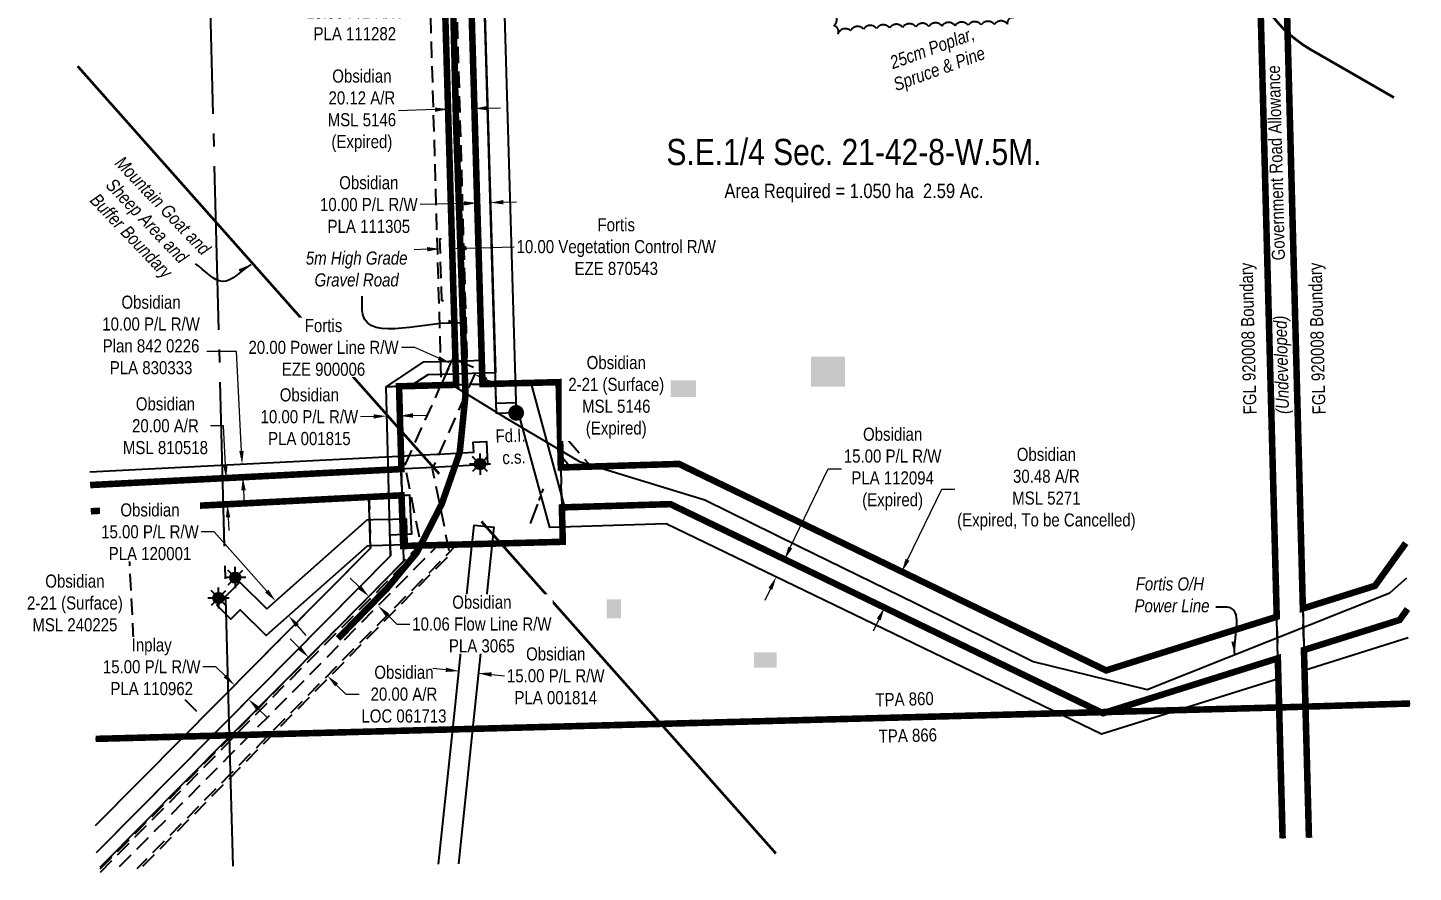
# Model space of a CAD drawing. Extents: x 627066 to 631544, y 5832157 to 5834758.
# Drawn here: x 628930 to 629988, y 5832157 to 5832801 of the extents above; entities that cross this region are included whole.
import ezdxf
from ezdxf.enums import TextEntityAlignment as Align

# ---------------------------------------------------------------- set-up
doc = ezdxf.new("R2010")
doc.units = 0
doc.header["$LTSCALE"] = 5
doc.header["$PDSIZE"] = 0.5
for name, pattern in [('0', [1, 1, 0]), ('CENTERLINEX3', [5, 2.5, -1, 0.5, -1]), ('DASHDOT2', [12.7, 6.35, -3.175, 0, -3.175]), ('foc-ACCESSROAD', [3.75, 2.5, -1.25]), ('foc-FLOWLINE', [3.75, 2.5, -1.25]), ('foc-QUARTERLINE', [33, 25, -3, 2, -3]), ('foc-TOPO-ephemeral', [6.25, 3.125, -0.625, 0.625, -0.625, 0.625, -0.625])]:
    doc.linetypes.add(name, pattern=pattern)
doc.layers.get('Defpoints').update_dxf_attribs({"color": 9})
doc.layers.add('AS-FMA-T', color=7, linetype='Continuous', true_color=0x00b386)
doc.layers.add('AS-TRAPPER-T', color=7, linetype='Continuous', true_color=0xc26100)
for name, color, linetype in [('AS-POWER', 104, 'foc-POWER'), ('AS-POWER-T', 104, 'Continuous'), ('AS-ROADS', 254, 'Continuous'), ('AS-SYMBOL', 7, 'Continuous'), ('AS-UNDERLAY-H', 141, 'Continuous'), ('AS-WILDLIFE', 131, 'DASHDOT2'), ('C-AR', 13, 'foc-ACCESSROAD'), ('C-FLOWLINE', 13, 'foc-FLOWLINE'), ('C-RW', 13, 'Continuous'), ('C-SYMBOL', 7, 'Continuous'), ('C-WS', 13, 'foc-ACCESSROAD'), ('C-WS-S', 8, 'Continuous'), ('F-EZE', 190, 'foc-FLOWLINE'), ('F-RW', 190, 'Continuous'), ('L-AREAREQUIRED', 7, 'Continuous'), ('L-MON', 1, 'Continuous'), ('L-QSEC', 8, 'foc-QUARTERLINE'), ('L-ROAD-T', 7, 'Continuous'), ('L-SEC', 7, 'Continuous'), ('T-BUSH', 110, '0'), ('T-DRAW', 143, 'foc-TOPO-ephemeral')]:
    doc.layers.add(name, color=color, linetype=linetype)
doc.layers.add('AS-TRAPPER BOUNDARY', color=7, linetype='CENTERLINEX3', true_color=0xb85c00, transparency=0.6)
for name, color, linetype, lineweight in [('C-AR-T', 13, 'Continuous', 9), ('C-FLOWLINE-T', 13, 'Continuous', 9), ('C-RW-T', 13, 'Continuous', 9), ('C-WS-T', 13, 'Continuous', 9), ('F-EZE-T', 190, 'Continuous', 9), ('F-RW-T', 190, 'Continuous', 9), ('T-TEXT', 48, 'Continuous', 18)]:
    doc.layers.add(name, color=color, linetype=linetype, lineweight=lineweight)
doc.styles.add('100L', font='ARIALN.TTF', dxfattribs={"height": 11})
doc.styles.add('175L', font='ARIALN.TTF', dxfattribs={"height": 20})
doc.styles.add('240', font='ARIALN.TTF', dxfattribs={"height": 30})
doc.styles.add('80CG', font='ARIALN.TTF', dxfattribs={"height": 10})
doc.styles.add('80L', font='ARIALN.TTF', dxfattribs={"height": 10})
doc.styles.add('80LS', font='ARIALNI.TTF', dxfattribs={"height": 10})
doc.styles.add('foc-LtypeFont', font='ARIALN.TTF', dxfattribs={"height": 7.35})
doc.linetypes.add('foc-POWER', pattern='A,6,-1,["P",foc-LtypeFont,S=0.2,R=0,X=-0.625,Y=-0.75],-1.24,4', length=12.24)
doc.dimstyles.new('Compass 5 000', dxfattribs={"dimscale": 5, "dimtxt": 9, "dimasz": 2, "dimexe": 0.2, "dimexo": 0.0625, "dimgap": 0.5, "dimtad": 0, "dimtih": 1, "dimtoh": 1, "dimzin": 0, "dimdsep": 46, "dimtxsty": '80CG', "dimcen": 0.1, "dimse1": 1, "dimse2": 1, "dimclrd": 256, "dimclrt": 256, "dimaunit": 1, "dimadec": 4, "dimazin": 0, "dimtfac": 0.06, "dimtofl": 0, "dimtmove": 0, "dimatfit": 1, "dimfxl": 0.2, "dimtolj": 1, "dimtzin": 0, "dimlwd": -1, "dimarcsym": 0})

# ---------------------------------------------------------------- blocks, each defined once
blk = doc.blocks.new('GAS')
h = blk.add_hatch(color=255)
h.dxf.hatch_style = 1
edge = h.paths.add_edge_path()
edge.add_arc((0, 0), 0.9, 0, 360)
for p, q in [((-0.81, 0), (-1.62, 0)), ((-0.57, 0.57), (-1.14, 1.14)), ((0, 0.81), (0, 1.62)), ((0.57, 0.57), (1.14, 1.14)), ((1.62, 0), (0.81, 0)), ((-0.57, -0.57), (-1.14, -1.14)), ((0, -0.81), (0, -1.62)), ((1.14, -1.14), (0.57, -0.57))]:
    blk.add_line(p, q)
blk.add_circle((0, 0), 0.8)
blk = doc.blocks.new('*D55')
at = {"layer": 'C-AR-T', "transparency": 16777216}
for p, q in [((629137.3, 5832328), (629130.2, 5832335)), ((629165.7, 5832299.8), (629172.8, 5832292.8)), ((629172.8, 5832292.8), (629182.8, 5832292.8))]:
    blk.add_line(p, q, dxfattribs=at)
for points in [[(629138.5, 5832329.1), (629136.1, 5832326.8), (629144.4, 5832320.9)], [(629166.9, 5832301), (629164.6, 5832298.7), (629158.6, 5832306.9)]]:
    blk.add_solid(points, dxfattribs=at)
at = {"layer": 'Defpoints', "color": 0, "transparency": 16777216}
for p in [(629152.7, 5832329.3), (629166.9, 5832315.3), (629158.6, 5832306.9)]:
    blk.add_point(p, dxfattribs=at)
at = {"layer": 'C-AR-T', "transparency": 16777216, "insert": (629217.1, 5832292.8), "char_height": 10, "attachment_point": 5, "style": '80CG'}
blk.add_mtext('\\A1;Obsidian\\P20.00 A/R\\PLOC 061713', dxfattribs=at)
blk = doc.blocks.new('*D56')
at = {"layer": 'C-AR-T', "transparency": 16777216}
for p, q in [((629079.3, 5832497.6), (629069.3, 5832497.6)), ((629080.8, 5832467.7), (629079.3, 5832497.6)), ((629082.8, 5832427.8), (629083.3, 5832417.8))]:
    blk.add_line(p, q, dxfattribs=at)
for points in [[(629082.5, 5832467.8), (629079.1, 5832467.6), (629081.3, 5832457.7)], [(629084.5, 5832427.9), (629081.2, 5832427.7), (629082.3, 5832437.8)]]:
    blk.add_solid(points, dxfattribs=at)
at = {"layer": 'Defpoints', "color": 0, "transparency": 16777216}
for p in [(629116, 5832459.5), (629081.3, 5832457.7), (629117, 5832439.5)]:
    blk.add_point(p, dxfattribs=at)
at = {"layer": 'C-AR-T', "transparency": 16777216, "insert": (629035, 5832497.6), "char_height": 10, "attachment_point": 5, "style": '80CG'}
blk.add_mtext('\\A1;Obsidian\\P20.00 A/R\\PMSL 810518', dxfattribs=at)
blk = doc.blocks.new('*D57')
at = {"layer": 'C-FLOWLINE-T', "transparency": 16777216}
for p, q in [((629183.2, 5832374.4), (629176.1, 5832381.4)), ((629204.5, 5832353.3), (629211.6, 5832346.3)), ((629211.6, 5832346.3), (629221.6, 5832346.3))]:
    blk.add_line(p, q, dxfattribs=at)
for points in [[(629184.4, 5832375.6), (629182, 5832373.2), (629190.3, 5832367.4)], [(629205.7, 5832354.5), (629203.3, 5832352.1), (629197.4, 5832360.3)]]:
    blk.add_solid(points, dxfattribs=at)
at = {"layer": 'Defpoints', "color": 0, "transparency": 16777216}
for p in [(629192.6, 5832369.7), (629197.4, 5832360.3), (629199.7, 5832362.7)]:
    blk.add_point(p, dxfattribs=at)
at = {"layer": 'C-FLOWLINE-T', "transparency": 16777216, "insert": (629276.6, 5832346.3), "char_height": 10, "attachment_point": 5, "style": '80CG', "bg_fill": 3, "box_fill_scale": 1.1, "bg_fill_color": 256, "bg_fill_true_color": 13158600, "bg_fill_transparency": 0}
blk.add_mtext('\\A1;Obsidian\\P10.06 Flow Line R/W\\PPLA 3065', dxfattribs=at)
blk = doc.blocks.new('*D58')
at = {"layer": 'C-RW-T', "transparency": 16777216}
for p, q in [((629249.1, 5832311.4), (629239.2, 5832312.5)), ((629283.9, 5832307.8), (629293.9, 5832306.8))]:
    blk.add_line(p, q, dxfattribs=at)
for points in [[(629249.3, 5832313.1), (629249, 5832309.8), (629259.1, 5832310.4)], [(629284.1, 5832309.5), (629283.8, 5832306.1), (629274, 5832308.8)]]:
    blk.add_solid(points, dxfattribs=at)
at = {"layer": 'Defpoints', "color": 0, "transparency": 16777216}
for p in [(629266.2, 5832378.7), (629281.2, 5832377.1), (629274, 5832308.8)]:
    blk.add_point(p, dxfattribs=at)
at = {"layer": 'C-RW-T', "transparency": 16777216, "insert": (629333, 5832306.8), "char_height": 10, "attachment_point": 5, "style": '80CG'}
blk.add_mtext('\\A1;Obsidian\\P15.00 P/L R/W\\PPLA 001814', dxfattribs=at)
blk = doc.blocks.new('*D59')
at = {"layer": 'Defpoints', "color": 0, "transparency": 16777216}
for p in [(629091.7, 5832303.5), (629087.8, 5832299.6), (629102.3, 5832293)]:
    blk.add_point(p, dxfattribs=at)
at = {"layer": 'F-RW-T', "transparency": 16777216}
for p, q in [((629073.6, 5832313.7), (629063.6, 5832313.7)), ((629080.7, 5832306.7), (629073.6, 5832313.7)), ((629105.5, 5832282), (629112.6, 5832275))]:
    blk.add_line(p, q, dxfattribs=at)
for points in [[(629081.8, 5832307.8), (629079.5, 5832305.5), (629087.8, 5832299.6)], [(629106.7, 5832283.2), (629104.4, 5832280.8), (629098.4, 5832289)]]:
    blk.add_solid(points, dxfattribs=at)
at = {"layer": 'F-RW-T', "transparency": 16777216, "insert": (629024.5, 5832313.7), "char_height": 10, "attachment_point": 5, "style": '80CG', "bg_fill": 3, "box_fill_scale": 1.1, "bg_fill_color": 256, "bg_fill_true_color": 13158600, "bg_fill_transparency": 0}
blk.add_mtext('\\A1;Inplay\\P15.00 P/L R/W\\PPLA 110962', dxfattribs=at)
blk = doc.blocks.new('*D35')
at = {"layer": 'C-RW-T', "transparency": 16777216}
for p, q in [((629072.3, 5832416.7), (629062.3, 5832416.7)), ((629112.5, 5832371.4), (629072.3, 5832416.7)), ((629135.7, 5832345.2), (629142.3, 5832337.7))]:
    blk.add_line(p, q, dxfattribs=at)
for points in [[(629113.7, 5832372.5), (629111.2, 5832370.3), (629119.1, 5832363.9)], [(629136.9, 5832346.3), (629134.4, 5832344.1), (629129, 5832352.7)]]:
    blk.add_solid(points, dxfattribs=at)
at = {"layer": 'Defpoints', "color": 0, "transparency": 16777216}
for p in [(629131, 5832374.5), (629119.1, 5832363.9), (629140.9, 5832363.2)]:
    blk.add_point(p, dxfattribs=at)
at = {"layer": 'C-RW-T', "transparency": 16777216, "insert": (629023.2, 5832416.7), "char_height": 10, "attachment_point": 5, "style": '80CG', "bg_fill": 3, "box_fill_scale": 1.1, "bg_fill_color": 256, "bg_fill_true_color": 13158600, "bg_fill_transparency": 0}
blk.add_mtext('\\A1;Obsidian\\P15.00 P/L R/W\\PPLA 120001', dxfattribs=at)
blk = doc.blocks.new('*D36')
at = {"layer": 'C-AR-T', "transparency": 16777216}
for p, q in [((629601.6, 5832395.3), (629627.7, 5832449.3)), ((629627.7, 5832449.3), (629637.7, 5832449.3)), ((629579.6, 5832349.9), (629575.3, 5832340.9))]:
    blk.add_line(p, q, dxfattribs=at)
for points in [[(629600.1, 5832396.1), (629603.1, 5832394.6), (629597.2, 5832386.3)], [(629578.1, 5832350.6), (629581.1, 5832349.2), (629584, 5832358.9)]]:
    blk.add_solid(points, dxfattribs=at)
at = {"layer": 'Defpoints', "color": 0, "transparency": 16777216}
for p in [(629594.1, 5832387.8), (629597.2, 5832386.3), (629580.8, 5832360.4)]:
    blk.add_point(p, dxfattribs=at)
at = {"layer": 'C-AR-T', "transparency": 16777216, "insert": (629707.6, 5832449.3), "char_height": 10, "attachment_point": 5, "style": '80CG'}
blk.add_mtext('\\A1;Obsidian\\P30.48 A/R\\PMSL 5271\\P(Expired, To be Cancelled)', dxfattribs=at)
blk = doc.blocks.new('*D37')
at = {"layer": 'C-RW-T', "transparency": 16777216}
for p, q in [((629512.1, 5832404.7), (629541.1, 5832464.7)), ((629541.1, 5832464.7), (629551.1, 5832464.7)), ((629496.9, 5832373.2), (629492.6, 5832364.2))]:
    blk.add_line(p, q, dxfattribs=at)
for points in [[(629510.6, 5832405.4), (629513.6, 5832404), (629507.8, 5832395.7)], [(629495.4, 5832373.9), (629498.4, 5832372.5), (629501.3, 5832382.2)]]:
    blk.add_solid(points, dxfattribs=at)
at = {"layer": 'Defpoints', "color": 0, "transparency": 16777216}
for p in [(629477.7, 5832410.2), (629471.2, 5832396.7), (629501.3, 5832382.2)]:
    blk.add_point(p, dxfattribs=at)
at = {"layer": 'C-RW-T', "transparency": 16777216, "insert": (629590.2, 5832464.7), "char_height": 10, "attachment_point": 5, "style": '80CG'}
blk.add_mtext('\\A1;Obsidian\\P15.00 P/L R/W\\PPLA 112094\\P(Expired)', dxfattribs=at)
blk = doc.blocks.new('*D43')
at = {"layer": 'C-RW-T', "transparency": 16777216}
for p, q in [((629194, 5832504.7), (629184, 5832504.5)), ((629224, 5832505.5), (629234, 5832505.8))]:
    blk.add_line(p, q, dxfattribs=at)
for points in [[(629193.9, 5832506.4), (629194, 5832503.1), (629204, 5832505)], [(629223.9, 5832507.2), (629224, 5832503.8), (629214, 5832505.2)]]:
    blk.add_solid(points, dxfattribs=at)
at = {"layer": 'Defpoints', "color": 0, "transparency": 16777216}
for p in [(629204, 5832505), (629204, 5832503.7), (629214, 5832504)]:
    blk.add_point(p, dxfattribs=at)
at = {"layer": 'C-RW-T', "transparency": 16777216, "insert": (629144.9, 5832504.5), "char_height": 10, "attachment_point": 5, "style": '80CG'}
blk.add_mtext('\\A1;Obsidian\\P10.00 P/L R/W\\PPLA 001815', dxfattribs=at)
blk = doc.blocks.new('*D44')
at = {"layer": 'Defpoints', "color": 0, "transparency": 16777216}
for p in [(629252.8, 5832545.1), (629240.1, 5832516.8), (629258.4, 5832508.7)]:
    blk.add_point(p, dxfattribs=at)
at = {"layer": 'F-EZE-T', "transparency": 16777216}
for p, q in [((629225.3, 5832557.4), (629215.3, 5832557.4)), ((629243.7, 5832549.2), (629225.3, 5832557.4)), ((629280.2, 5832532.9), (629289.3, 5832528.8))]:
    blk.add_line(p, q, dxfattribs=at)
for points in [[(629244.3, 5832550.7), (629243, 5832547.7), (629252.8, 5832545.1)], [(629280.8, 5832534.4), (629279.5, 5832531.3), (629271, 5832536.9)]]:
    blk.add_solid(points, dxfattribs=at)
at = {"layer": 'F-EZE-T', "transparency": 16777216, "insert": (629155.7, 5832557.4), "char_height": 10, "attachment_point": 5, "style": '80CG', "bg_fill": 3, "box_fill_scale": 1.1, "bg_fill_color": 256, "bg_fill_true_color": 13158600, "bg_fill_transparency": 0}
blk.add_mtext('\\A1;Fortis\\P20.00 Power Line R/W\\PEZE 900006', dxfattribs=at)
blk = doc.blocks.new('*D45')
at = {"layer": 'Defpoints', "color": 0, "transparency": 16777216}
for p in [(629244.8, 5832632.6), (629245.5, 5832611.7), (629255.5, 5832612)]:
    blk.add_point(p, dxfattribs=at)
at = {"layer": 'F-EZE-T', "transparency": 16777216}
for p, q in [((629234.8, 5832632.3), (629224.8, 5832632)), ((629264.8, 5832633.2), (629301.3, 5832634.3))]:
    blk.add_line(p, q, dxfattribs=at)
for points in [[(629234.8, 5832634), (629234.9, 5832630.7), (629244.8, 5832632.6)], [(629264.8, 5832634.9), (629264.9, 5832631.6), (629254.9, 5832632.9)]]:
    blk.add_solid(points, dxfattribs=at)
at = {"layer": 'F-EZE-T', "transparency": 16777216, "insert": (629379.2, 5832634.3), "char_height": 10, "attachment_point": 5, "style": '80CG'}
blk.add_mtext('\\A1;Fortis\\P10.00 Vegetation Control R/W\\PEZE 870543', dxfattribs=at)
blk = doc.blocks.new('*D47')
at = {"layer": 'C-AR-T', "transparency": 16777216}
for p, q in [((629240.8, 5832738.9), (629213, 5832738)), ((629280.9, 5832740), (629290.9, 5832740.3))]:
    blk.add_line(p, q, dxfattribs=at)
for points in [[(629240.8, 5832740.5), (629240.9, 5832737.2), (629250.8, 5832739.2)], [(629280.8, 5832741.7), (629280.9, 5832738.4), (629270.9, 5832739.7)]]:
    blk.add_solid(points, dxfattribs=at)
at = {"layer": 'Defpoints', "color": 0, "transparency": 16777216}
for p in [(629250.7, 5832742.3), (629250.8, 5832739.2), (629270.8, 5832742.9)]:
    blk.add_point(p, dxfattribs=at)
at = {"layer": 'C-AR-T', "transparency": 16777216, "insert": (629185, 5832738), "char_height": 10, "attachment_point": 5, "style": '80CG'}
blk.add_mtext('\\A1;Obsidian\\P20.12 A/R\\PMSL 5146\\P(Expired)', dxfattribs=at)
blk = doc.blocks.new('*D48')
at = {"layer": 'C-RW-T', "transparency": 16777216}
for p, q in [((629268.7, 5832814.8), (629218.7, 5832813.4)), ((629303.7, 5832815.9), (629313.7, 5832816.2))]:
    blk.add_line(p, q, dxfattribs=at)
for points in [[(629268.7, 5832816.5), (629268.8, 5832813.2), (629278.7, 5832815.1)], [(629303.7, 5832817.5), (629303.8, 5832814.2), (629293.7, 5832815.6)]]:
    blk.add_solid(points, dxfattribs=at)
at = {"layer": 'Defpoints', "color": 0, "transparency": 16777216}
for p in [(629293.7, 5832815.6), (629280.1, 5832770), (629295.1, 5832770.5)]:
    blk.add_point(p, dxfattribs=at)
at = {"layer": 'C-RW-T', "transparency": 16777216, "insert": (629179.6, 5832813.4), "char_height": 10, "attachment_point": 5, "style": '80CG'}
blk.add_mtext('\\A1;Obsidian\\P15.00 P/L R/W\\PPLA 111282', dxfattribs=at)
blk = doc.blocks.new('*D49')
at = {"layer": 'C-RW-T', "transparency": 16777216}
for p, q in [((629263, 5832667.3), (629229.4, 5832666.4)), ((629293.1, 5832668.2), (629303.1, 5832668.5))]:
    blk.add_line(p, q, dxfattribs=at)
for points in [[(629293, 5832669.9), (629293.1, 5832666.6), (629283.1, 5832667.9)], [(629263, 5832669), (629263.1, 5832665.7), (629273, 5832667.6)]]:
    blk.add_solid(points, dxfattribs=at)
at = {"layer": 'Defpoints', "color": 0, "transparency": 16777216}
for p in [(629272.4, 5832688.2), (629282.5, 5832688.5), (629283.1, 5832667.9)]:
    blk.add_point(p, dxfattribs=at)
at = {"layer": 'C-RW-T', "transparency": 16777216, "insert": (629190.3, 5832666.4), "char_height": 10, "attachment_point": 5, "style": '80CG'}
blk.add_mtext('\\A1;Obsidian\\P10.00 P/L R/W\\PPLA 111305', dxfattribs=at)
blk = doc.blocks.new('fdia')
at = {"color": 255, "const_width": 1}
blk.add_lwpolyline([(-0.5, 0, 1), (0.5, 0, 1)], format="xyb", close=True, dxfattribs=at)
blk = doc.blocks.new('Fdiaa')
blk.add_blockref('fdia', (0, 0))
blk = doc.blocks.new('fdib')
at = {"color": 1, "const_width": 1.6}
blk.add_lwpolyline([(-0.4, 0, 1), (0.4, 0, 1)], format="xyb", close=True, dxfattribs=at)
at = {"color": 1}
blk.add_circle((0, 0), 0.8, dxfattribs=at)
blk = doc.blocks.new('Fdibb')
blk.add_blockref('fdib', (0, 0))
blk = doc.blocks.new('fdicc')
for name in ['Fdibb', 'Fdiaa']:
    blk.add_blockref(name, (0, 0))
blk = doc.blocks.new('FDI')
blk.add_blockref('fdicc', (0, 0))

msp = doc.modelspace()

# ---------------------------------------------------------------- hatches: boundary and pattern name
at = {"layer": 'AS-UNDERLAY-H'}
h = msp.add_hatch(color=256, dxfattribs=at)
h.dxf.hatch_style = 1
h.paths.add_polyline_path([(629527.942, 5832550.484), (629553.829, 5832550.484), (629553.829, 5832527.374), (629527.942, 5832527.374)])
h = msp.add_hatch(color=256, dxfattribs=at)
h.dxf.hatch_style = 1
h.paths.add_polyline_path([(629354.767, 5832523.587), (629375.126, 5832523.587), (629375.126, 5832510.931), (629354.767, 5832510.931)])
h = msp.add_hatch(color=256, dxfattribs=at)
h.dxf.hatch_style = 1
h.paths.add_polyline_path([(629419.806, 5832532.284), (629440.166, 5832532.284), (629440.166, 5832519.628), (629419.806, 5832519.628)])
h = msp.add_hatch(color=256, dxfattribs=at)
h.dxf.hatch_style = 1
h.paths.add_polyline_path([(629371.795, 5832365.185), (629382.741, 5832365.185), (629382.741, 5832350.815), (629371.795, 5832350.815)])
h = msp.add_hatch(color=256, dxfattribs=at)
h.dxf.hatch_style = 1
h.paths.add_polyline_path([(629484.296, 5832324.729), (629501.662, 5832324.729), (629501.662, 5832312.991), (629484.296, 5832312.991)])

# ---------------------------------------------------------------- linework, layer by layer
at = {"layer": 'AS-POWER', "flags": 128}
msp.add_lwpolyline([(629256.675, 5832527.004), (629295.25, 5832503.536), (629351.062, 5832470.401), (629446.876, 5832441.225), (629518.564, 5832405.774), (629608.306, 5832361.964), (629697.635, 5832317.757), (629784.638, 5832296.43), (629877.059, 5832333.215), (629969.933, 5832370.049), (629982.683, 5832381.497)], dxfattribs=at)
at = {"layer": 'AS-ROADS', "const_width": 5, "flags": 128}
msp.add_lwpolyline([(629166.768, 5832335.262), (629204.307, 5832373.663), (629226.997, 5832400.988), (629245.916, 5832437.811), (629259.691, 5832477.239), (629264.082, 5832520.971), (629260.469, 5832626.193), (629256.902, 5832728.019), (629254.468, 5832826.882), (629252.271, 5832917.643), (629249.522, 5833032.97), (629245.75, 5833155.288), (629242.761, 5833268.266), (629240.693, 5833376.058), (629237.821, 5833477.828), (629235.5, 5833573.795), (629233.42, 5833675.756), (629231.167, 5833776.138), (629229.903, 5833829.77), (629227.751, 5833910.201), (629225.789, 5833977.31)], dxfattribs=at)
at = {"layer": 'AS-TRAPPER BOUNDARY', "color": 114, "true_color": 0x008f47, "const_width": 4.998, "flags": 128}
for points in [[(628955.929, 5833273.299), (629234.939, 5833280.701), (629236.626, 5833221.115), (629256.963, 5832528.91), (629213.368, 5832527.742), (629215.176, 5832464.591), (628977.564, 5832452.407)], [(629277.075, 5832529.411), (629335.205, 5832530.933), (629336.886, 5832465.812), (629427.117, 5832468.52), (629753.19, 5832310.947), (629883.468, 5832351.894), (629863.965, 5833086.613), (629860.002, 5833257.623), (629376.695, 5833243.88), (629376.979, 5833223.493), (629301.979, 5833221.345), (629281.989, 5833220.773), (629266.912, 5833220.342), (629256.841, 5833220.053), (629277.075, 5832529.411)], [(629981.976, 5832408.121), (629958.493, 5832375.513), (629903.421, 5832358.193), (629884.062, 5833087.154), (629963.887, 5833089.392)], [(628978.091, 5832432.407), (629215.244, 5832444.57), (629216.559, 5832405.905), (629338.396, 5832409.096), (629337.68, 5832435.352), (629420.576, 5832437.841), (629750.806, 5832278.281), (629884.309, 5832320.217), (629887.958, 5832182.771)], [(629908.064, 5832183.305), (629904.262, 5832326.526), (629977.298, 5832349.459), (629983.312, 5832357.809)]]:
    msp.add_lwpolyline(points, dxfattribs=at)
at = {"layer": 'AS-TRAPPER BOUNDARY', "const_width": 4.998, "flags": 128}
msp.add_lwpolyline([(628981.702, 5832258.709), (629081.632, 5832261.363), (629885.305, 5832282.702), (629985.227, 5832285.699)], dxfattribs=at)
at = {"layer": 'AS-WILDLIFE', "const_width": 2, "flags": 128}
for points in [[(629972.949, 5832748.116), (629908.875, 5832785), (629903.313, 5832788.5), (629898, 5832792.5), (629892.938, 5832796.5), (629888.187, 5832801), (629883.687, 5832806), (629879.562, 5832811), (629875.75, 5832816), (629873.875, 5832819), (629766.937, 5832992), (629765.375, 5832994.5), (629762.25, 5833000), (629759.562, 5833006), (629757.437, 5833012), (629675, 5833251), (629673.125, 5833257), (629671.625, 5833263.5), (629670.562, 5833270), (629669.938, 5833276.5), (629669.687, 5833283), (629669.687, 5833406.5), (629646.25, 5833555.5), (629645.875, 5833558), (629645.25, 5833564.5), (629645, 5833571), (629645.25, 5833577.5), (629645.875, 5833584), (629646.938, 5833590.5), (629648.438, 5833596.5), (629650.312, 5833603), (629652.625, 5833609), (629655.313, 5833615), (629658.437, 5833621), (629661.875, 5833626.5), (629663.437, 5833628.5), (629803.25, 5833826), (629805.5, 5833829), (629809.687, 5833834), (629814.125, 5833839), (629818.938, 5833843.5), (629824, 5833847.5), (629829.312, 5833851.5), (629831.188, 5833852.5), (629939.945, 5833921.727)], [(628967.976, 5832772.037), (629244.051, 5832460.917)], [(629276.239, 5832424.644), (629501.136, 5832171.199)]]:
    msp.add_lwpolyline(points, dxfattribs=at)
at = {"layer": 'C-AR', "flags": 128}
for points in [[(629236.774, 5833974.669), (629239.126, 5833894.585), (629239.644, 5833874.482), (629254.002, 5833316.892), (629264.3, 5832964.897), (629277.075, 5832529.411), (629256.964, 5832528.884), (629244.195, 5832964.309), (629233.897, 5833316.339), (629219.538, 5833873.947), (629219.02, 5833894.05), (629216.668, 5833974.133)], [(628977.564, 5832452.407), (629077.43, 5832457.528), (629208.52, 5832464.249), (629215.176, 5832464.591), (629215.546, 5832444.585), (629209.12, 5832444.256), (629194.127, 5832443.488), (629179.415, 5832442.734), (629104.217, 5832438.875), (629077.957, 5832437.529), (629015.323, 5832434.316), (628978.091, 5832432.407)], [(628985.274, 5832159.531), (629082.676, 5832258.104), (629088.26, 5832264.012), (629193.641, 5832370.729), (629200.247, 5832377.408), (629218.788, 5832396.156), (629220.528, 5832397.917), (629226.783, 5832404.205), (629228.763, 5832406.255), (629243.296, 5832406.634), (629257.582, 5832407.006), (629248.53, 5832397.746), (629116.969, 5832264.775), (629083.395, 5832230.643), (629013.217, 5832159.544)]]:
    msp.add_lwpolyline(points, dxfattribs=at)
msp.add_lwpolyline([(629072.341, 5832284.051), (629063.589, 5832275.227), (629011.086, 5832327.08), (629005.728, 5832433.824), (629012.513, 5832434.173), (629075.148, 5832437.385), (629101.408, 5832438.732), (629176.606, 5832442.589), (629190.403, 5832443.297), (629191.575, 5832404.267), (629190.538, 5832403.241), (629124.982, 5832337.134), (629079.012, 5832290.778), (629072.341, 5832284.051)], close=True, dxfattribs=at)
at = {"layer": 'C-FLOWLINE', "flags": 128}
msp.add_lwpolyline([(628985.243, 5832160.711), (629082.654, 5832258.938), (629087.666, 5832263.996), (629193.641, 5832370.729), (629200.247, 5832377.408), (629218.788, 5832396.156), (629220.528, 5832397.917), (629226.783, 5832404.205), (629228.763, 5832406.255), (629243.296, 5832406.634), (629102.225, 5832264.383), (629083.019, 5832245.007), (628997.861, 5832159.137)], dxfattribs=at)
at = {"layer": 'C-RW'}
for points in [[(629275.076, 5832939.92), (629286.884, 5832538.008), (629276.359, 5832537.694), (629269.086, 5832537.476), (629256.251, 5832537.092), (629246.877, 5832536.811), (629244.569, 5832536.742), (629235.42, 5832536.483), (629222.484, 5832527.996), (629203.45, 5832527.466), (629232.289, 5832546.385), (629244.278, 5832546.744), (629251.421, 5832546.958), (629255.951, 5832547.094), (629263.371, 5832547.316), (629264.272, 5832547.166), (629276.538, 5832547.709), (629254.101, 5833313.525)], [(628984.878, 5832174.541), (629073.201, 5832263.61), (629082.29, 5832272.766), (629206.745, 5832398.27), (629203.45, 5832527.466), (629213.368, 5832527.742), (629216.852, 5832394.211), (629200.247, 5832377.408), (629193.641, 5832370.729), (629087.666, 5832263.996), (629082.654, 5832258.938), (628985.243, 5832160.711)], [(628977.301, 5832462.402), (629077.167, 5832467.524), (629208.221, 5832474.244), (629218.211, 5832474.757), (629219.756, 5832474.836), (629221.34, 5832474.917), (629242.191, 5832475.986), (629243.766, 5832476.067), (629270.477, 5832477.438), (629270.081, 5832485.143), (629280.064, 5832485.656), (629280.973, 5832467.966), (629239.178, 5832465.822), (629218.483, 5832464.748), (629215.176, 5832464.591), (629208.52, 5832464.249), (629077.43, 5832457.528), (628977.564, 5832452.407)], [(629243.613, 5832163.049), (629254.397, 5832265.817), (629269.059, 5832405.551), (629270.757, 5832421.741), (629285.685, 5832420.175), (629284.198, 5832406.005), (629269.53, 5832266.22), (629258.747, 5832163.451)], [(629983.895, 5832335.842), (629904.676, 5832310.928), (629904.262, 5832326.526), (629977.298, 5832349.486), (629983.311, 5832357.837)]]:
    msp.add_lwpolyline(points, dxfattribs=at)
for points in [[(629302.782, 5832507.482), (629287.801, 5832507.054), (629264.132, 5833312.49), (629279.118, 5833312.928), (629302.782, 5832507.482)], [(629313.919, 5832530.431), (629339.735, 5832435.438), (629420.575, 5832437.864), (629750.806, 5832278.281), (629884.308, 5832320.241), (629884.722, 5832304.652), (629749.633, 5832262.194), (629417.356, 5832422.766), (629328.366, 5832420.095), (629302.547, 5832515.097), (629287.564, 5832514.659), (629287.124, 5832529.647), (629313.919, 5832530.431)], [(629218.974, 5832417.341), (629219.294, 5832406.677), (629209.299, 5832406.415), (629192.311, 5832405.97), (629189.04, 5832405.885), (629111.921, 5832337.522), (629091.995, 5832357.202), (629084.941, 5832350.076), (629079.143, 5832355.816), (629074.284, 5832360.627), (629078.894, 5832365.282), (629091.877, 5832378.396), (629112.474, 5832358.051), (629188.996, 5832425.884), (629193.694, 5832426.007), (629208.698, 5832426.4), (629218.695, 5832426.661), (629218.974, 5832417.341)]]:
    msp.add_lwpolyline(points, close=True, dxfattribs=at)
at = {"layer": 'C-RW', "flags": 128}
msp.add_lwpolyline([(629904.262, 5832326.526), (629977.298, 5832349.486), (629983.311, 5832357.837)], dxfattribs=at)
at = {"layer": 'C-RW-T'}
msp.add_line((629094.602, 5832448.399), (629095.114, 5832438.415), dxfattribs=at)
msp.add_lwpolyline([(629093.066, 5832478.349), (629089.169, 5832554.351), (629066.515, 5832554.351)], dxfattribs=at)
for points in [[(629094.73, 5832478.434), (629091.403, 5832478.263), (629093.578, 5832468.365)], [(629096.266, 5832448.484), (629092.938, 5832448.314), (629094.09, 5832458.382)]]:
    msp.add_solid(points, dxfattribs=at)
at = {"layer": 'C-WS', "flags": 128}
for points in [[(629213.368, 5832527.742), (629335.205, 5832530.933), (629338.396, 5832409.096), (629216.559, 5832405.905)], [(629427.117, 5832468.52), (629753.19, 5832310.947), (629883.468, 5832351.894), (629884.309, 5832320.217), (629750.807, 5832278.257), (629420.576, 5832437.841), (629337.68, 5832435.352), (629336.886, 5832465.812), (629427.117, 5832468.52)]]:
    msp.add_lwpolyline(points, close=True, dxfattribs=at)
msp.add_lwpolyline([(629983.312, 5832357.809), (629977.298, 5832349.459), (629904.263, 5832326.489), (629903.422, 5832358.165), (629958.495, 5832375.488), (629981.977, 5832408.094)], dxfattribs=at)
at = {"layer": 'F-EZE', "flags": 128}
for points in [[(629253.911, 5832936.697), (629265.297, 5832544.772), (629265.31, 5832544.338), (629264.401, 5832544.745), (629256.873, 5832548.116), (629254.581, 5832549.143), (629252.451, 5832544.387), (629247.907, 5832534.241), (629245.737, 5832529.396), (629245.598, 5832534.171), (629245.308, 5832544.173), (629233.922, 5832936.108), (629228.759, 5832935.958), (629228.17, 5832955.946), (629244.628, 5832956.43), (629264.736, 5832957.021), (629274.738, 5832957.314), (629290.006, 5832957.764), (629544.802, 5832965.26), (629552.246, 5832965.48), (629555.044, 5832965.653), (629555.632, 5832945.664), (629545.39, 5832945.271), (629290.593, 5832937.774), (629275.337, 5832937.326), (629265.336, 5832937.033), (629253.911, 5832936.697)], [(629254.64, 5832640.628), (629256.037, 5832593.087), (629246.033, 5832592.863), (629244.607, 5832640.403), (629254.64, 5832640.628)], [(629359.998, 5832466.529), (629344.42, 5832466.062), (629336.646, 5832475.013), (629336.156, 5832493.827), (629359.998, 5832466.529)]]:
    msp.add_lwpolyline(points, close=True, dxfattribs=at)
msp.add_lwpolyline([(628985.352, 5832156.92), (629082.754, 5832255.493), (629088.311, 5832261.4), (629190.938, 5832365.311), (629193.718, 5832368.122), (629200.323, 5832374.803), (629218.862, 5832393.555), (629220.603, 5832395.316), (629229.097, 5832404.353), (629230.392, 5832405.724), (629224.698, 5832433.686), (629222.407, 5832444.936), (629218.462, 5832464.75), (629217.877, 5832467.185), (629218.403, 5832468.358), (629221.34, 5832474.918), (629244.57, 5832526.79), (629245.737, 5832529.396), (629247.907, 5832534.241), (629252.451, 5832544.387), (629254.581, 5832549.143), (629256.873, 5832548.116), (629264.401, 5832544.745), (629265.305, 5832544.498), (629272.831, 5832540.97), (629270.115, 5832534.905), (629243.766, 5832476.067), (629239.178, 5832465.822), (629238.755, 5832464.876), (629250.945, 5832405.008), (629252.117, 5832399.249), (629116.918, 5832262.16), (629083.474, 5832228.033), (629013.281, 5832156.933)], dxfattribs=at)
at = {"layer": 'F-RW'}
msp.add_lwpolyline([(628981.6, 5832192.55), (629048.76, 5832260.276), (629072.341, 5832284.051), (629079.012, 5832290.778), (629124.982, 5832337.134), (629191.575, 5832404.267), (629190.403, 5832443.297), (629206.311, 5832444.113), (629215.244, 5832444.57), (629216.3, 5832444.624), (629219.598, 5832444.793), (629221.307, 5832444.881), (629221.889, 5832433.543), (629222.844, 5832414.902), (629221.322, 5832414.824), (629217.201, 5832414.612), (629206.332, 5832414.054), (629206.745, 5832398.27), (629079.559, 5832270.012), (629070.47, 5832260.856), (628982.147, 5832171.787)], dxfattribs=at)
at = {"layer": 'L-QSEC'}
for p, q in [((629063.585, 5833025.653), (629083.727, 5832261.418)), ((629083.727, 5832261.418), (629086.346, 5832161.487))]:
    msp.add_line(p, q, dxfattribs=at)
at = {"layer": 'L-SEC'}
for p, q in [((629885.305, 5832282.702), (629863.959, 5833086.628)), ((629883.993, 5833089.873), (629905.411, 5832283.236)), ((629083.727, 5832261.418), (629885.305, 5832282.702)), ((629885.305, 5832282.702), (629887.958, 5832182.771)), ((629905.411, 5832283.236), (629985.228, 5832285.637)), ((629905.411, 5832283.236), (629908.064, 5832183.305)), ((628981.702, 5832258.709), (629083.727, 5832261.418))]:
    msp.add_line(p, q, dxfattribs=at)
at = {"layer": 'T-BUSH', "flags": 128}
msp.add_lwpolyline([(629399.948, 5833242.379, 0.52056705), (629389.988, 5833241.522, 0.52056705), (629385.809, 5833232.989, 0.52056705), (629383.455, 5833223.274, 0.52056705), (629377.195, 5833218.814, 0.52056705), (629367.214, 5833219.362, 0.52056705), (629357.232, 5833219.91, 0.52056705), (629347.246, 5833220.11, 0.52056705), (629337.253, 5833219.829, 0.52056705), (629327.261, 5833219.548, 0.52056705), (629317.268, 5833219.267, 0.52056705), (629307.275, 5833218.986, 0.52056705), (629304.915, 5833211.434, 0.52056705), (629305.119, 5833201.44, 0.52056705), (629305.322, 5833191.445, 0.52056705), (629305.525, 5833181.451, 0.52056705), (629305.729, 5833171.456, 0.52056705), (629305.932, 5833161.461, 0.52056705), (629306.182, 5833151.468, 0.52056705), (629306.532, 5833141.478, 0.52056705), (629306.881, 5833131.487, 0.52056705), (629307.23, 5833121.497, 0.52056705), (629307.579, 5833111.506, 0.52056705), (629307.929, 5833101.516, 0.52056705), (629308.278, 5833091.525, 0.52056705), (629308.627, 5833081.535, 0.52056705), (629308.976, 5833071.544, 0.52056705), (629309.326, 5833061.554, 0.52056705), (629309.675, 5833051.563, 0.52056705), (629310.024, 5833041.573, 0.52056705), (629310.435, 5833031.585, 0.52056705), (629310.846, 5833021.596, 0.52056705), (629311.258, 5833011.608, 0.52056705), (629311.669, 5833001.62, 0.52056705), (629312.081, 5832991.632, 0.52056705), (629318.23, 5832987.847, 0.52056705), (629328.219, 5832988.216, 0.52056705), (629338.209, 5832988.584, 0.52056705), (629348.199, 5832988.952, 0.52056705), (629358.189, 5832989.317, 0.52056705), (629368.179, 5832989.674, 0.52056705), (629378.169, 5832990.03, 0.52056705), (629388.16, 5832990.386, 0.52056705), (629398.15, 5832990.742, 0.52056705), (629408.14, 5832991.099, 0.52056705), (629418.13, 5832991.455, 0.52056705), (629428.121, 5832991.811, 0.52056705), (629438.111, 5832992.167, 0.52056705), (629448.101, 5832992.523, 0.52056705), (629458.092, 5832992.862, 0.52056705), (629468.083, 5832993.195, 0.52056705), (629478.074, 5832993.528, 0.52056705), (629488.065, 5832993.861, 0.52056705), (629498.056, 5832994.194, 0.52056705), (629508.047, 5832994.527, 0.52056705), (629518.038, 5832994.861, 0.52056705), (629528.029, 5832995.194, 0.52056705), (629538.021, 5832995.527, 0.52056705), (629548.007, 5832995.963, 0.52056705), (629557.987, 5832996.532, 0.52056705), (629567.968, 5832997.102, 0.52056705), (629577.948, 5832997.671, 0.52056705), (629587.928, 5832998.24, 0.52056705), (629597.909, 5832998.809, 0.52056705), (629607.898, 5832999.158, 0.52056705), (629617.892, 5832999.354, 0.52056705), (629627.887, 5832999.549, 0.52056705), (629637.882, 5832999.744, 0.52056705), (629647.876, 5832999.94, 0.52056705), (629657.871, 5833000.135, 0.52056705), (629667.866, 5833000.33, 0.52056705), (629676.455, 5832999.042, 0.52056705), (629676.797, 5832989.052, 0.52056705), (629677.139, 5832979.061, 0.52056705), (629677.481, 5832969.07, 0.52056705), (629677.823, 5832959.079, 0.52056705), (629678.165, 5832949.089, 0.52056705), (629678.507, 5832939.098, 0.52056705), (629678.85, 5832929.107, 0.52056705), (629679.151, 5832919.115, 0.52056705), (629679.401, 5832909.122, 0.52056705), (629679.651, 5832899.128, 0.52056705), (629679.901, 5832889.135, 0.52056705), (629680.151, 5832879.141, 0.52056705), (629680.4, 5832869.148, 0.52056705), (629680.65, 5832859.154, 0.52056705), (629680.9, 5832849.161, 0.52056705), (629681.276, 5832839.172, 0.52056705), (629681.727, 5832829.185, 0.52056705), (629682.178, 5832819.199, 0.52056705), (629682.628, 5832809.212, 0.52056705), (629677.854, 5832804.081, 0.52056705), (629667.861, 5832803.799, 0.52056705), (629657.869, 5832803.517, 0.52056705), (629647.876, 5832803.227, 0.52056705), (629637.884, 5832802.938, 0.52056705), (629627.891, 5832802.649, 0.52056705), (629617.899, 5832802.359, 0.52056705), (629607.908, 5832802.037, 0.52056705), (629597.92, 5832801.61, 0.52056705), (629587.933, 5832801.182, 0.52056705), (629577.945, 5832800.754, 0.52056705), (629567.958, 5832800.327, 0.52056705), (629558.08, 5832799.147, 0.52056705), (629548.386, 5832796.708, 0.52056705), (629545.382, 5832802.858, 0.52056705), (629544.659, 5832812.798, 0.52056705), (629544.108, 5832822.779, 0.52056705), (629543.563, 5832832.76, 0.52056705), (629543.019, 5832842.742, 0.52056705), (629542.474, 5832852.724, 0.52056705), (629541.93, 5832862.706, 0.52056705), (629541.495, 5832872.692, 0.52056705), (629541.175, 5832882.684, 0.52056705), (629540.855, 5832892.675, 0.52056705), (629540.535, 5832902.667, 0.52056705), (629540.215, 5832912.658, 0.52056705), (629540.087, 5832922.65, 0.52056705), (629540.372, 5832932.642, 0.52056705), (629540.42, 5832941.792, 0.52056705), (629530.428, 5832941.515, 0.52056705), (629520.435, 5832941.237, 0.52056705), (629510.44, 5832941.077, 0.52056705), (629500.444, 5832940.943, 0.52056705), (629490.448, 5832940.81, 0.52056705), (629480.452, 5832940.677, 0.52056705), (629470.458, 5832940.461, 0.52056705), (629460.465, 5832940.224, 0.52056705), (629450.471, 5832939.986, 0.52056705), (629440.477, 5832939.749, 0.52056705), (629430.483, 5832939.511, 0.52056705), (629420.489, 5832939.274, 0.52056705), (629410.502, 5832938.852, 0.52056705), (629400.516, 5832938.4, 0.52056705), (629390.529, 5832937.949, 0.52056705), (629380.543, 5832937.497, 0.52056705), (629370.556, 5832937.061, 0.52056705), (629360.568, 5832936.627, 0.52056705), (629350.581, 5832936.194, 0.52056705), (629340.594, 5832935.76, 0.52056705), (629335.936, 5832929.813, 0.52056705), (629334.948, 5832919.868, 0.52056705), (629333.1, 5832910.629, 0.52056705), (629323.146, 5832911.551, 0.52056705), (629313.192, 5832912.473, 0.52056705), (629303.219, 5832913.011, 0.52056705), (629294.818, 5832911.318, 0.52056705), (629293.832, 5832901.374, 0.52056705), (629294.092, 5832891.381, 0.52056705), (629294.352, 5832881.388, 0.52056705), (629294.612, 5832871.395, 0.52056705), (629295.022, 5832861.414, 0.52056705), (629296.481, 5832851.525, 0.52056705), (629297.912, 5832841.831, 0.52056705)], format="xyb", dxfattribs=at)
at = {"layer": 'T-DRAW', "flags": 128}
msp.add_lwpolyline([(629313.777, 5832423.132), (629324.642, 5832452.394)], dxfattribs=at)

# ---------------------------------------------------------------- block references
at = {"layer": 'AS-SYMBOL', "xscale": 5.000000000000027, "yscale": 5.000000000000027, "zscale": 5.000000000000027}
msp.add_blockref('GAS', (629275.199, 5832468.356), dxfattribs=at)
at = {"layer": 'C-WS-S', "xscale": 4.998301600000009, "yscale": 4.998301600000009, "zscale": 4.998301600000009}
msp.add_blockref('GAS', (629275.193, 5832468.371), dxfattribs=at)
at = {"layer": 'L-MON', "xscale": 5.000000000000027, "yscale": 5.000000000000027, "zscale": 5.000000000000027}
msp.add_blockref('FDI', (629302.782, 5832507.482), dxfattribs=at)

# ---------------------------------------------------------------- texts
at = {"layer": 'AS-FMA-T', "style": '80L'}
for p in [(629868.109, 5832506.462), (629920.804, 5832506.462)]:
    msp.add_text('FGL 920008 Boundary', height=9.99076, rotation=91.520278, dxfattribs=at).set_placement(p)
at = {"layer": 'AS-POWER-T', "insert": (629771.667, 5832381.976), "char_height": 9.99241, "attachment_point": 1, "style": '80L'}
msp.add_mtext_dynamic_manual_height_columns('\\pi4.14303;{\\fArial Narrow|b0|i1|c0|p34;Fortis O/H\\P\\pi0.04996; Power Line}', width=60.25886, gutter_width=49.962, heights=[0], dxfattribs=at)
at = {"layer": 'AS-TRAPPER-T', "style": '80L'}
for s, p in [('TPA 860', (629577.196, 5832283.427)), ('TPA 866', (629579.69, 5832255.687))]:
    msp.add_text(s, height=9.9908, rotation=1.520971, dxfattribs=at).set_placement(p)
at = {"layer": 'AS-WILDLIFE', "insert": (629019.936, 5832653.071), "char_height": 10, "attachment_point": 5, "rotation": 313.753354, "style": '240'}
msp.add_mtext_dynamic_manual_height_columns('{\\fArial Narrow|b0|i1|c0|p34;Mountain Goat and\\PSheep Area and\\PBuffer Boundary}', width=98.08168, gutter_width=44.985, heights=[0], dxfattribs=at)
at = {"layer": 'C-RW-T', "insert": (629024.031, 5832566.888), "char_height": 9.9966, "attachment_point": 5, "style": '80CG'}
msp.add_mtext('\\A1;Obsidian\\P10.00 P/L R/W\\PPlan 842 0226\\PPLA 830333', dxfattribs=at)
at = {"layer": 'C-SYMBOL', "color": 3, "style": '175L'}
msp.add_text('S.E.1/4 Sec. 21-42-8-W.5M.', height=19.99321, dxfattribs=at).set_placement((629560.701, 5832690.583), align=Align.BOTTOM_CENTER)
at = {"layer": 'L-AREAREQUIRED', "color": 5, "style": '100L'}
msp.add_text('Area Required = 1.050 ha  2.59 Ac.', height=10.99626, dxfattribs=at).set_placement((629560.701, 5832668.091), align=Align.BOTTOM_CENTER)
at = {"layer": 'L-ROAD-T', "style": '80L'}
msp.add_text('Government Road Allowance', height=9.9966, rotation=91.520975, dxfattribs=at).set_placement((629882.835, 5832698.248), align=Align.MIDDLE_CENTER)
at = {"layer": 'T-BUSH', "insert": (629583.608, 5832777.879), "char_height": 9.9966, "attachment_point": 1, "rotation": 20, "style": '80L'}
msp.add_mtext_dynamic_manual_height_columns('\\pi3.58562;{\\fArial Narrow|b0|i1|c0|p34;25cm Poplar,\\P\\pi0.35002;Spruce & Pine}', width=72.81059, gutter_width=49.983, heights=[0], dxfattribs=at)
at = {"layer": 'T-TEXT', "style": '80LS'}
msp.add_text('(Undeveloped)', height=9.9966, rotation=91.520975, dxfattribs=at).set_placement((629886.926, 5832544.167), align=Align.MIDDLE_CENTER)

# ---------------------------------------------------------------- dimensions: what is measured, and where the dimension line sits
at = {"layer": 'C-AR-T'}
for base, p1, p2, angle, text, picture, middle in [((629250.797, 5832739.157), (629270.808, 5832742.928), (629250.704, 5832742.338), 181.682866, 'Obsidian\\P20.12 A/R\\PMSL 5146\\P(Expired)', '*D47', (629185.047, 5832738.045)), ((629081.3, 5832457.727), (629117.032, 5832439.533), (629116.008, 5832459.506), 92.934971, 'Obsidian\\P20.00 A/R\\PMSL 810518', '*D56', (629034.958, 5832497.604)), ((629597.214, 5832386.321), (629580.815, 5832360.405), (629594.072, 5832387.84), 64.207964, 'Obsidian\\P30.48 A/R\\PMSL 5271\\P(Expired, To be Cancelled)', '*D36', (629707.603, 5832449.332)), ((629158.627, 5832306.879), (629152.746, 5832329.331), (629166.943, 5832315.285), 315.305377, 'Obsidian\\P20.00 A/R\\PLOC 061713', '*D55', (629217.145, 5832292.813))]:
    dim = msp.add_linear_dim(base=base, p1=p1, p2=p2, angle=angle, text=text, dimstyle='Compass 5 000', dxfattribs=at)
    dim.commit()
    dim.dimension.update_dxf_attribs({"geometry": picture, "text_midpoint": middle, "dimtype": 161})
at = {"layer": 'C-RW-T'}
for base, p1, p2, angle, text, picture, middle in [((629293.73, 5832815.582), (629280.067, 5832770.028), (629295.055, 5832770.468), 1.682866, 'Obsidian\\P15.00 P/L R/W\\PPLA 111282', '*D48', (629179.599, 5832813.377)), ((629283.073, 5832667.933), (629272.417, 5832688.184), (629282.47, 5832688.479), 1.682866, 'Obsidian\\P10.00 P/L R/W\\PPLA 111305', '*D49', (629190.298, 5832666.355)), ((629501.263, 5832382.195), (629477.718, 5832410.227), (629471.194, 5832396.725), 244.207964, 'Obsidian\\P15.00 P/L R/W\\PPLA 112094\\P(Expired)', '*D37', (629590.236, 5832464.735))]:
    dim = msp.add_linear_dim(base=base, p1=p1, p2=p2, angle=angle, text=text, dimstyle='Compass 5 000', dxfattribs=at)
    dim.commit()
    dim.dimension.update_dxf_attribs({"geometry": picture, "text_midpoint": middle, "dimtype": 161})

# ---------------------------------------------------------------- leaders
at = {"layer": 'AS-POWER-T', "path_type": 1}
msp.add_leader([(629851.368, 5832323.007), (629848.108, 5832358.588), (629836.876, 5832359.212)], dimstyle='Compass 5 000', override={"dimgap": 0.5, "dimtad": 0}, dxfattribs=at)
at = {"layer": 'AS-WILDLIFE', "path_type": 1}
msp.add_leader([(629100.272, 5832620.78), (629078.637, 5832607.696), (629058.011, 5832621.169)], dimstyle='Compass 5 000', override={"dimgap": 0.5, "dimtad": 0}, dxfattribs=at)

# ---------------------------------------------------------------- next in the draw order: texts
at = {"layer": 'C-WS-T', "insert": (629379.195, 5832519.386), "char_height": 9.9966, "attachment_point": 5, "style": '80CG', "bg_fill": 2}
msp.add_mtext('\\A1;Obsidian\\P2-21 (Surface)\\PMSL 5146\\P(Expired)', dxfattribs=at)

# ---------------------------------------------------------------- next in the draw order: dimensions: what is measured, and where the dimension line sits
at = {"layer": 'C-FLOWLINE-T'}
dim = msp.add_linear_dim(base=(629197.384, 5832360.337), p1=(629192.626, 5832369.706), p2=(629199.709, 5832362.682), angle=315.23865, text='Obsidian\\P10.06 Flow Line R/W\\PPLA 3065', dimstyle='Compass 5 000', override={"dimtfill": 1}, dxfattribs=at)
dim.commit()
dim.dimension.update_dxf_attribs({"geometry": '*D57', "text_midpoint": (629276.585, 5832346.254), "dimtype": 161})
at = {"layer": 'C-RW-T'}
dim = msp.add_linear_dim(base=(629119.085, 5832363.911), p1=(629140.943, 5832363.248), p2=(629130.996, 5832374.469), angle=131.555742, text='Obsidian\\P15.00 P/L R/W\\PPLA 120001', dimstyle='Compass 5 000', override={"dimtfill": 1}, dxfattribs=at)
dim.commit()
dim.dimension.update_dxf_attribs({"geometry": '*D35', "text_midpoint": (629023.234, 5832416.666), "dimtype": 161})

# ---------------------------------------------------------------- next in the draw order: block references
at = {"layer": 'C-WS-S', "xscale": 4.998301600000009, "yscale": 4.998301600000009, "zscale": 4.998301600000009}
msp.add_blockref('GAS', (629088.328, 5832381.776), dxfattribs=at)

# ---------------------------------------------------------------- next in the draw order: texts
at = {"layer": 'C-WS-T', "insert": (628965.878, 5832362.366), "char_height": 9.9966, "attachment_point": 5, "style": '80CG'}
msp.add_mtext('\\A1;Obsidian\\P2-21 (Surface)\\PMSL 240225', dxfattribs=at)

# ---------------------------------------------------------------- next in the draw order: dimensions: what is measured, and where the dimension line sits
at = {"layer": 'C-RW-T'}
dim = msp.add_aligned_dim(p1=(629213.991, 5832503.952), p2=(629203.998, 5832503.692), distance=-1.293, text='Obsidian\\P10.00 P/L R/W\\PPLA 001815', dimstyle='Compass 5 000', dxfattribs=at)
dim.commit()
dim.dimension.update_dxf_attribs({"geometry": '*D43', "text_midpoint": (629144.885, 5832504.464)})
dim = msp.add_linear_dim(base=(629274.002, 5832308.837), p1=(629266.238, 5832378.674), p2=(629281.166, 5832377.108), angle=354.009908, text='Obsidian\\P15.00 P/L R/W\\PPLA 001814', dimstyle='Compass 5 000', dxfattribs=at)
dim.commit()
dim.dimension.update_dxf_attribs({"geometry": '*D58', "text_midpoint": (629332.979, 5832306.75), "dimtype": 161})

# ---------------------------------------------------------------- next in the draw order: dimensions: what is measured, and where the dimension line sits
at = {"layer": 'F-EZE-T'}
dim = msp.add_linear_dim(base=(629252.778, 5832545.117), p1=(629258.368, 5832508.674), p2=(629240.118, 5832516.847), angle=155.875337, text='Fortis\\P20.00 Power Line R/W\\PEZE 900006', dimstyle='Compass 5 000', override={"dimtfill": 1}, dxfattribs=at)
dim.commit()
dim.dimension.update_dxf_attribs({"geometry": '*D44', "text_midpoint": (629155.685, 5832557.432), "dimtype": 161})
at = {"layer": 'F-RW-T'}
dim = msp.add_linear_dim(base=(629087.771, 5832299.611), p1=(629102.33, 5832292.975), p2=(629091.672, 5832303.544), angle=135.239293, text='Inplay\\P15.00 P/L R/W\\PPLA 110962', dimstyle='Compass 5 000', override={"dimtfill": 1}, dxfattribs=at)
dim.commit()
dim.dimension.update_dxf_attribs({"geometry": '*D59', "text_midpoint": (629024.484, 5832313.694), "dimtype": 161})

# ---------------------------------------------------------------- next in the draw order: block references
at = {"layer": 'C-WS-S', "xscale": 4.998301600000009, "yscale": 4.998301600000009, "zscale": 4.998301600000009}
msp.add_blockref('GAS', (629075.544, 5832366.208), dxfattribs=at)

# ---------------------------------------------------------------- next in the draw order: texts
at = {"layer": 'L-MON', "insert": (629285.747, 5832494.716), "char_height": 9.9966, "attachment_point": 1, "rotation": 2.160743, "style": '80L'}
msp.add_mtext_dynamic_manual_height_columns('\\pi1.06144;Fd.I. \\P\\pi5.63697;c.s.', width=22.03658, gutter_width=49.983, heights=[0], dxfattribs=at)
at = {"layer": 'T-TEXT', "insert": (629181.009, 5832630.616), "char_height": 9.9966, "width": 77.46795, "attachment_point": 2, "style": '80LS'}
msp.add_mtext('5m High Grade\\PGravel Road', dxfattribs=at)

# ---------------------------------------------------------------- next in the draw order: dimensions: what is measured, and where the dimension line sits
at = {"layer": 'F-EZE-T'}
dim = msp.add_linear_dim(base=(629244.841, 5832632.62), p1=(629255.482, 5832611.962), p2=(629245.469, 5832611.662), angle=181.717703, text='Fortis\\P10.00 Vegetation Control R/W\\PEZE 870543', dimstyle='Compass 5 000', dxfattribs=at)
dim.commit()
dim.dimension.update_dxf_attribs({"geometry": '*D45', "text_midpoint": (629379.213, 5832634.313), "dimtype": 161})

# ---------------------------------------------------------------- next in the draw order: leaders
at = {"layer": 'T-TEXT', "path_type": 1}
msp.add_leader([(629260.851, 5832576.044), (629185.662, 5832582.542), (629185.179, 5832596.526)], dimstyle='Compass 5 000', override={"dimgap": 0.5, "dimtad": 0}, dxfattribs=at)

doc.saveas('drawing.dxf')
